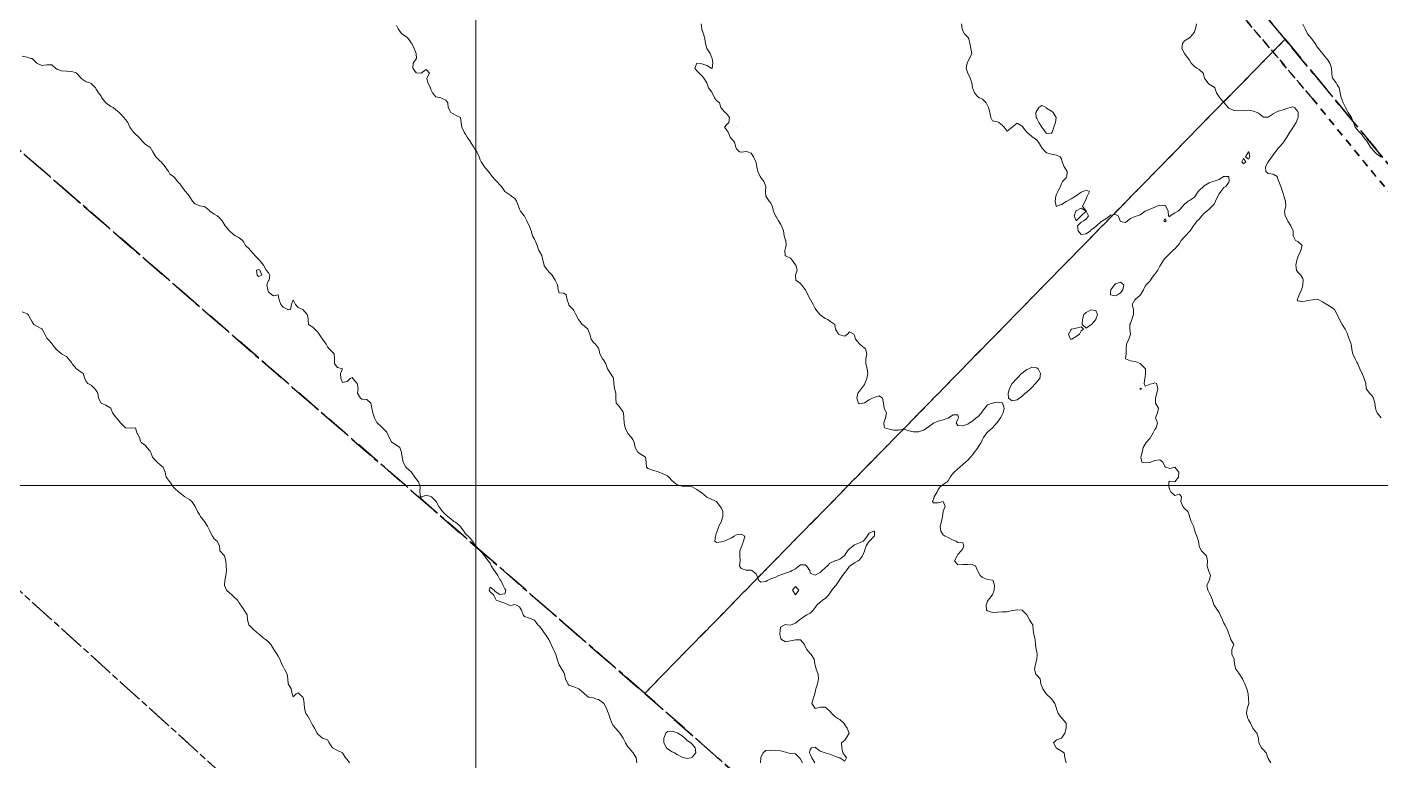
# Model space of a CAD drawing. Header units: centimetres. Extents: x 0 to 642158, y -847 to 649707.
# Drawn here: x 616421.2 to 616558.7, y 620659.4 to 620733.9 of the extents above; entities that cross this region are included whole.
import ezdxf

# ---------------------------------------------------------------- set-up
doc = ezdxf.new("R2010")
doc.units = ezdxf.units.CM
doc.header["$MEASUREMENT"] = 0
doc.linetypes.add('CENTERX2', pattern=[4, 2.5, -0.5, 0.5, -0.5])
doc.linetypes.add('JIS_02_0.7', pattern=[1.35, 0.75, -0.6])
for name, color, linetype, lineweight in [('MEV_grille', 254, 'Continuous', 9), ('WAL_parcellaire agricole', 7, 'JIS_02_0.7', 25), ('WAL_topographie 0.5', 253, 'Continuous', 20)]:
    doc.layers.add(name, color=color, linetype=linetype, lineweight=lineweight)
doc.layers.add('SPW_parcellaire cadastral', color=7, linetype='CENTERX2', lineweight=25, true_color=0xff0542)

# ---------------------------------------------------------------- blocks, each defined once
blk = doc.blocks.new('*U114')
at = {"layer": 'MEV_grille', "transparency": 33554687}
blk.add_lwpolyline([(-1338.46, 0), (1338.46, 0)], dxfattribs=at)
blk = doc.blocks.new('*U115')
at = {"layer": 'MEV_grille', "color": 0, "linetype": 'ByBlock', "lineweight": -2, "transparency": 16777216}
blk.add_blockref('*U114', (0, -1700), dxfattribs=at)
blk = doc.blocks.new('*U112')
at = {"layer": 'MEV_grille', "transparency": 33554687}
blk.add_lwpolyline([(0, 1825.48), (0, -1825.48)], dxfattribs=at)
blk = doc.blocks.new('*U113')
at = {"layer": 'MEV_grille', "color": 0, "linetype": 'ByBlock', "lineweight": -2, "transparency": 16777216}
blk.add_blockref('*U112', (1100, 0), dxfattribs=at)

msp = doc.modelspace()

# ---------------------------------------------------------------- linework, layer by layer
at = {"layer": 'SPW_parcellaire cadastral'}
for points in [[(616700.19, 620750.6), (616688.04, 620744.34), (616676.6, 620737.39), (616673.24, 620735.42), (616625.68, 620708.74), (616589.49, 620683.69), (616548.95, 620732.69), (616510.22, 620779.23), (616444.85, 620858.82)], [(616510.22, 620779.23), (616548.95, 620732.69), (616483.95, 620666.29), (616354.57, 620778.67), (616375.55, 620800.72), (616394.54, 620813.21), (616410.11, 620826.55), (616482.67, 620752.85), (616510.22, 620779.23)], [(616527.43, 620579.93), (616332.93, 620755.94), (616354.57, 620778.67), (616483.95, 620666.29), (616556.94, 620601.85), (616527.43, 620579.93)], [(616527.43, 620579.93), (616498.85, 620558.5), (616392.4, 620656.16), (616309.37, 620730.79), (616332.93, 620755.94), (616527.43, 620579.93)], [(616589.49, 620683.69), (616586.47, 620680.51), (616576.1, 620643.59), (616563.72, 620606.72), (616556.94, 620601.85), (616483.95, 620666.29), (616548.95, 620732.69), (616589.49, 620683.69)]]:
    msp.add_lwpolyline(points, dxfattribs=at)
at = {"layer": 'WAL_parcellaire agricole'}
for points in [[(616522.87, 620919.84), (616570.04, 620862.34), (616614.18, 620807.75), (616630.19, 620791.25), (616643.89, 620779.85), (616659.09, 620770.25), (616672.76, 620763.5), (616687.35, 620758.57), (616702.9, 620754.95), (616721.85, 620753.58), (616739.05, 620754.39), (616761.89, 620757.7), (616804.5, 620698.67), (616831, 620661.77), (616849.65, 620636.38), (616803.66, 620609.12), (616749.16, 620575.12), (616713.41, 620554.76), (616697.58, 620546.53), (616688.91, 620558.86), (616551.73, 620726.67), (616446.38, 620851.16), (616490.18, 620891.33), (616522.87, 620919.84)], [(616446.38, 620851.16), (616551.73, 620726.67), (616688.91, 620558.86), (616697.58, 620546.53), (616687.42, 620539.76), (616672.12, 620529.56), (616651.32, 620513.35), (616633.75, 620501.02), (616622.02, 620492.45), (616615.09, 620485.18), (616595.93, 620464.35), (616582.33, 620446.65), (616559.26, 620421.68), (616547.93, 620413.84), (616538.31, 620407.84), (616510.43, 620395.67), (616491.44, 620386.84), (616439.8, 620466.58), (616424.17, 620489.58), (616451.67, 620512.33), (616410.67, 620553.33)]]:
    msp.add_lwpolyline(points, dxfattribs=at)
at = {"layer": 'WAL_topographie 0.5'}
for points in [[(616458.75, 620734.08), (616458.93, 620733.75), (616459.25, 620733.28), (616459.28, 620733.25), (616459.75, 620732.93), (616459.95, 620732.75), (616460.25, 620732.32), (616460.31, 620732.25), (616460.54, 620731.75), (616460.75, 620731.25), (616460.75, 620731.25), (616460.78, 620730.75), (616460.75, 620730.7), (616460.44, 620730.25), (616460.42, 620729.75), (616460.75, 620729.28), (616461.25, 620729.25), (616461.75, 620729.61), (616462.11, 620729.25), (616461.83, 620728.75), (616461.93, 620728.25), (616462.2, 620727.75), (616462.25, 620727.58), (616462.4, 620727.25), (616462.75, 620726.84), (616463.25, 620726.75), (616463.25, 620726.75), (616463.75, 620726.5), (616463.95, 620726.25), (616464, 620725.75), (616464.25, 620725.25), (616464.25, 620725.25), (616464.75, 620725), (616465.25, 620724.75), (616465.25, 620724.75), (616465.31, 620724.25), (616465.39, 620723.75), (616465.63, 620723.25), (616465.75, 620723.05), (616465.92, 620722.75), (616466.25, 620722.28), (616466.27, 620722.25), (616466.6, 620721.75), (616466.75, 620721.51), (616466.92, 620721.25), (616467.13, 620720.75), (616467.25, 620720.45), (616467.34, 620720.25), (616467.67, 620719.75), (616467.75, 620719.64), (616468.09, 620719.25), (616468.25, 620719.02), (616468.46, 620718.75), (616468.75, 620718.41), (616468.94, 620718.25), (616469.25, 620717.92), (616469.42, 620717.75), (616469.75, 620717.25), (616469.75, 620717.25), (616470.25, 620716.9), (616470.43, 620716.75), (616470.75, 620716.53), (616470.93, 620716.25), (616471.13, 620715.75), (616471.25, 620715.44), (616471.34, 620715.25), (616471.72, 620714.75), (616471.75, 620714.72), (616471.99, 620714.25), (616472.21, 620713.75), (616472.25, 620713.67), (616472.42, 620713.25), (616472.57, 620712.75), (616472.75, 620712.39), (616472.83, 620712.25), (616473.02, 620711.75), (616473.2, 620711.25), (616473.25, 620711.15), (616473.5, 620710.75), (616473.62, 620710.25), (616473.73, 620709.75), (616473.75, 620709.7), (616474.08, 620709.25), (616474.25, 620709.04), (616474.54, 620708.75), (616474.75, 620708.39), (616474.84, 620708.25), (616475.1, 620707.75), (616475.16, 620707.25), (616475.25, 620706.96), (616475.75, 620706.92), (616475.97, 620706.75), (616476.06, 620706.25), (616476.23, 620705.75), (616476.25, 620705.71), (616476.68, 620705.25), (616476.75, 620705.15), (616476.94, 620704.75), (616477.23, 620704.25), (616477.25, 620704.22), (616477.6, 620703.75), (616477.75, 620703.62), (616478.17, 620703.25), (616478.25, 620703.1), (616478.39, 620702.75), (616478.51, 620702.25), (616478.75, 620701.92), (616478.95, 620701.75), (616479.25, 620701.32), (616479.29, 620701.25), (616479.38, 620700.75), (616479.66, 620700.25), (616479.75, 620700.16), (616480, 620699.75), (616480.18, 620699.25), (616480.25, 620699.14), (616480.48, 620698.75), (616480.75, 620698.35), (616480.79, 620698.25), (616480.82, 620697.75), (616480.88, 620697.25), (616481.03, 620696.75), (616481, 620696.25), (616481.06, 620695.75), (616481.25, 620695.53), (616481.5, 620695.25), (616481.75, 620694.84), (616481.78, 620694.75), (616481.82, 620694.25), (616481.87, 620693.75), (616481.97, 620693.25), (616482.19, 620692.75), (616482.25, 620692.67), (616482.61, 620692.25), (616482.75, 620692.07), (616482.89, 620691.75), (616482.99, 620691.25), (616483.25, 620690.78), (616483.29, 620690.75), (616483.75, 620690.45), (616484.03, 620690.25), (616484.1, 620689.75), (616484.14, 620689.25), (616484.25, 620689.11), (616484.75, 620688.94), (616485.25, 620688.8), (616485.39, 620688.75), (616485.75, 620688.61), (616486.25, 620688.38), (616486.4, 620688.25), (616486.75, 620687.85), (616486.88, 620687.75), (616487.25, 620687.46), (616487.75, 620687.33), (616488.25, 620687.32), (616488.75, 620687.25), (616488.75, 620687.25), (616489.25, 620686.98), (616489.59, 620686.75), (616489.75, 620686.63), (616490.22, 620686.25), (616490.25, 620686.22), (616490.75, 620685.97), (616491.25, 620685.75), (616491.25, 620685.75), (616491.62, 620685.25), (616491.75, 620685.1), (616491.89, 620684.75), (616491.88, 620684.25), (616491.75, 620683.79), (616491.74, 620683.75), (616491.48, 620683.25), (616491.3, 620682.75), (616491.25, 620682.6), (616491.12, 620682.25), (616491.07, 620681.75), (616491.25, 620681.6), (616491.75, 620681.66), (616492, 620681.75), (616492.25, 620681.84), (616492.75, 620682.08), (616493.03, 620682.25), (616493.25, 620682.38), (616493.75, 620682.45), (616494.11, 620682.25), (616493.97, 620681.75), (616493.79, 620681.25), (616493.75, 620681.1), (616493.6, 620680.75), (616493.6, 620680.25), (616493.65, 620679.75), (616493.58, 620679.25), (616493.75, 620678.95), (616494.25, 620678.81), (616494.75, 620678.78), (616494.81, 620678.75), (616495.25, 620678.43), (616495.34, 620678.25), (616495.52, 620677.75), (616495.75, 620677.56), (616496.25, 620677.65), (616496.41, 620677.75), (616496.75, 620677.91), (616497.25, 620678.1), (616497.57, 620678.25), (616497.75, 620678.32), (616498.25, 620678.49), (616498.75, 620678.66), (616498.93, 620678.75), (616499.25, 620678.93), (616499.64, 620679.25), (616499.75, 620679.32), (616500.25, 620679.32), (616500.38, 620679.25), (616500.7, 620678.75), (616500.75, 620678.5), (616501.25, 620678.3), (616501.75, 620678.55), (616501.96, 620678.75), (616502.25, 620679.03), (616502.5, 620679.25), (616502.75, 620679.51), (616503.25, 620679.73), (616503.31, 620679.75), (616503.75, 620679.91), (616504.18, 620680.25), (616504.25, 620680.32), (616504.54, 620680.75), (616504.75, 620680.97), (616505.1, 620681.25), (616505.25, 620681.36), (616505.75, 620681.56), (616506.14, 620681.75), (616506.25, 620681.88), (616506.52, 620682.25), (616506.75, 620682.56), (616507.17, 620682.75), (616507.25, 620682.76), (616507.27, 620682.75), (616507.26, 620682.25), (616507.25, 620682.23), (616506.76, 620681.75), (616506.75, 620681.74), (616506.42, 620681.25), (616506.26, 620680.75), (616506.25, 620680.73), (616506.06, 620680.25), (616505.75, 620679.84), (616505.61, 620679.75), (616505.25, 620679.53), (616504.81, 620679.25), (616504.75, 620679.2), (616504.42, 620678.75), (616504.25, 620678.57), (616504.01, 620678.25), (616503.75, 620677.86), (616503.69, 620677.75), (616503.34, 620677.25), (616503.25, 620677.14), (616502.96, 620676.75), (616502.75, 620676.47), (616502.59, 620676.25), (616502.25, 620675.91), (616502.01, 620675.75), (616501.75, 620675.54), (616501.41, 620675.25), (616501.25, 620675.02), (616501.05, 620674.75), (616500.75, 620674.43), (616500.42, 620674.25), (616500.25, 620674.15), (616499.75, 620673.82), (616499.65, 620673.75), (616499.25, 620673.43), (616498.81, 620673.25), (616498.75, 620673.22), (616498.42, 620673.25), (616498.25, 620673.27), (616498.17, 620673.25), (616497.75, 620673.03), (616497.69, 620672.75), (616497.67, 620672.25), (616497.75, 620671.86), (616497.83, 620671.75), (616498.25, 620671.51), (616498.75, 620671.61), (616499.25, 620671.73), (616499.75, 620671.72), (616500.17, 620671.25), (616500.25, 620671.06), (616500.41, 620670.75), (616500.75, 620670.35), (616500.84, 620670.25), (616501.15, 620669.75), (616501.23, 620669.25), (616501.25, 620669.17), (616501.34, 620668.75), (616501.54, 620668.25), (616501.6, 620667.75), (616501.48, 620667.25), (616501.33, 620666.75), (616501.25, 620666.42), (616501.21, 620666.25), (616501.05, 620665.75), (616500.91, 620665.25), (616501.25, 620664.75), (616501.75, 620664.88), (616502.25, 620664.88), (616502.44, 620664.75), (616502.75, 620664.49), (616502.96, 620664.25), (616503.25, 620663.94), (616503.54, 620663.75), (616503.75, 620663.62), (616504.15, 620663.25), (616504.25, 620663.08), (616504.51, 620662.75), (616504.72, 620662.25), (616504.41, 620661.75), (616504.25, 620661.54), (616503.93, 620661.25), (616503.97, 620660.75), (616504.06, 620660.25), (616504.25, 620659.98), (616504.43, 620659.75), (616504.25, 620659.39), (616503.75, 620659.73), (616503.7, 620659.75), (616503.25, 620659.91), (616502.75, 620660.1), (616502.25, 620660.25), (616502.25, 620660.25), (616501.75, 620660.42), (616501.33, 620660.75), (616501.25, 620660.82), (616500.88, 620660.75), (616500.75, 620660.58), (616500.68, 620660.25), (616500.75, 620660.12), (616500.9, 620659.75), (616501.22, 620659.25)], [(616489.69, 620734.25), (616489.73, 620733.75), (616489.75, 620733.68), (616489.91, 620733.25), (616490.06, 620732.75), (616490.11, 620732.25), (616490.25, 620731.79), (616490.27, 620731.75), (616490.59, 620731.25), (616490.75, 620730.82), (616490.79, 620730.75), (616490.87, 620730.25), (616490.8, 620729.75), (616490.75, 620729.71), (616490.69, 620729.75), (616490.25, 620730.04), (616489.75, 620730.18), (616489.25, 620730.25), (616489.04, 620729.75), (616489.25, 620729.5), (616489.48, 620729.25), (616489.75, 620728.98), (616489.96, 620728.75), (616490.25, 620728.25), (616490.25, 620728.25), (616490.42, 620727.75), (616490.75, 620727.33), (616490.79, 620727.25), (616491.04, 620726.75), (616491.25, 620726.46), (616491.53, 620726.25), (616491.66, 620725.75), (616491.75, 620725.67), (616492.13, 620725.25), (616492.25, 620725.16), (616492.57, 620724.75), (616492.47, 620724.25), (616492.25, 620724), (616492.05, 620723.75), (616492.25, 620723.5), (616492.42, 620723.25), (616492.62, 620722.75), (616492.75, 620722.57), (616493.05, 620722.25), (616493.21, 620721.75), (616493.25, 620721.58), (616493.58, 620721.25), (616493.75, 620721.22), (616494, 620721.25), (616494.25, 620721.29), (616494.38, 620721.25), (616494.75, 620721.12), (616495, 620720.75), (616495.22, 620720.25), (616495.25, 620720.17), (616495.34, 620719.75), (616495.44, 620719.25), (616495.67, 620718.75), (616495.75, 620718.65), (616496.05, 620718.25), (616496.23, 620717.75), (616496.2, 620717.25), (616496.25, 620716.75), (616496.25, 620716.75), (616496.58, 620716.25), (616496.75, 620716.04), (616496.87, 620715.75), (616497.02, 620715.25), (616497.23, 620714.75), (616497.25, 620714.72), (616497.52, 620714.25), (616497.75, 620713.9), (616497.84, 620713.75), (616498.02, 620713.25), (616498.12, 620712.75), (616498.25, 620712.31), (616498.27, 620712.25), (616498.3, 620711.75), (616498.25, 620711.5), (616498.17, 620711.25), (616498.21, 620710.75), (616498.25, 620710.72), (616498.75, 620710.48), (616498.92, 620710.25), (616499.25, 620709.8), (616499.28, 620709.75), (616499.42, 620709.25), (616499.27, 620708.75), (616499.29, 620708.25), (616499.75, 620707.88), (616499.88, 620707.75), (616500.25, 620707.29), (616500.28, 620707.25), (616500.51, 620706.75), (616500.75, 620706.31), (616500.79, 620706.25), (616501.05, 620705.75), (616501.25, 620705.37), (616501.32, 620705.25), (616501.72, 620704.75), (616501.75, 620704.72), (616502.25, 620704.35), (616502.53, 620704.25), (616502.75, 620704.07), (616503.25, 620703.75), (616503.25, 620703.75), (616503.31, 620703.25), (616503.62, 620702.75), (616503.75, 620702.67), (616504.25, 620702.54), (616504.54, 620702.75), (616504.75, 620703), (616505.17, 620702.75), (616505.25, 620702.62), (616505.34, 620702.25), (616505.75, 620701.78), (616505.79, 620701.75), (616506.25, 620701.34), (616506.35, 620701.25), (616506.5, 620700.75), (616506.41, 620700.25), (616506.38, 620699.75), (616506.52, 620699.25), (616506.59, 620698.75), (616506.48, 620698.25), (616506.3, 620697.75), (616506.25, 620697.65), (616505.97, 620697.25), (616505.75, 620696.95), (616505.59, 620696.75), (616505.48, 620696.25), (616505.64, 620695.75), (616505.75, 620695.69), (616506.08, 620695.75), (616506.25, 620695.78), (616506.75, 620696.1), (616507.06, 620696.25), (616507.25, 620696.33), (616507.75, 620696.48), (616508.1, 620696.25), (616508.19, 620695.75), (616508.24, 620695.25), (616508.25, 620695.21), (616508.5, 620694.75), (616508.4, 620694.25), (616508.25, 620693.85), (616508.21, 620693.75), (616508.25, 620693.38), (616508.29, 620693.25), (616508.75, 620693.1), (616509.25, 620693.01), (616509.75, 620693.01), (616510.25, 620693.11), (616510.75, 620692.94), (616511.25, 620692.83), (616511.75, 620692.84), (616512.25, 620693), (616512.62, 620693.25), (616512.75, 620693.34), (616513.25, 620693.71), (616513.33, 620693.75), (616513.75, 620693.93), (616514.25, 620694.05), (616514.75, 620694.23), (616514.79, 620694.25), (616515.25, 620694.57), (616515.75, 620694.55), (616515.79, 620694.25), (616515.75, 620694.11), (616515.55, 620693.75), (616515.75, 620693.48), (616516.25, 620693.43), (616516.75, 620693.62), (616516.92, 620693.75), (616517.25, 620693.95), (616517.61, 620694.25), (616517.75, 620694.36), (616518.14, 620694.75), (616518.25, 620694.94), (616518.49, 620695.25), (616518.75, 620695.59), (616519.22, 620695.75), (616519.25, 620695.76), (616519.75, 620695.86), (616520.25, 620695.77), (616520.28, 620695.75), (616520.43, 620695.25), (616520.34, 620694.75), (616520.25, 620694.58), (616520.08, 620694.25), (616519.75, 620693.83), (616519.7, 620693.75), (616519.25, 620693.25), (616519.25, 620693.25), (616518.75, 620692.81), (616518.67, 620692.75), (616518.34, 620692.25), (616518.25, 620692.07), (616518.11, 620691.75), (616517.76, 620691.25), (616517.75, 620691.23), (616517.4, 620690.75), (616517.25, 620690.55), (616517.02, 620690.25), (616516.75, 620689.96), (616516.53, 620689.75), (616516.25, 620689.52), (616515.95, 620689.25), (616515.75, 620689.07), (616515.35, 620688.75), (616515.25, 620688.64), (616514.96, 620688.25), (616514.75, 620687.87), (616514.64, 620687.75), (616514.25, 620687.48), (616513.94, 620687.25), (616513.75, 620687), (616513.65, 620686.75), (616513.33, 620686.25), (616513.25, 620686.01), (616513.17, 620685.75), (616513.25, 620685.62), (616513.75, 620685.63), (616514.25, 620685.75), (616514.25, 620685.75), (616514.25, 620685.75), (616514.45, 620685.25), (616514.25, 620684.8), (616514.24, 620684.75), (616514.17, 620684.25), (616514.09, 620683.75), (616513.94, 620683.25), (616514.01, 620682.75), (616514.25, 620682.38), (616514.44, 620682.25), (616514.75, 620682.1), (616515.25, 620681.83), (616515.58, 620681.75), (616515.75, 620681.61), (616516.25, 620681.56), (616516.36, 620681.25), (616516.25, 620680.97), (616516.07, 620680.75), (616515.75, 620680.4), (616515.66, 620680.25), (616515.4, 620679.75), (616515.75, 620679.34), (616516.25, 620679.36), (616516.75, 620679.38), (616517.25, 620679.34), (616517.54, 620679.25), (616517.73, 620678.75), (616517.75, 620678.7), (616517.99, 620678.25), (616518.25, 620678.04), (616518.75, 620677.86), (616519.25, 620677.78), (616519.31, 620677.75), (616519.47, 620677.25), (616519.42, 620676.75), (616519.25, 620676.29), (616519.23, 620676.25), (616518.8, 620675.75), (616518.75, 620675.65), (616518.6, 620675.25), (616518.65, 620674.75), (616518.75, 620674.65), (616519.25, 620674.51), (616519.75, 620674.54), (616520.25, 620674.55), (616520.75, 620674.58), (616521.25, 620674.69), (616521.55, 620674.75), (616521.75, 620674.78), (616522.25, 620674.75), (616522.25, 620674.75), (616522.75, 620674.25), (616522.75, 620674.25), (616523, 620673.75), (616523.25, 620673.39), (616523.34, 620673.25), (616523.38, 620672.75), (616523.45, 620672.25), (616523.6, 620671.75), (616523.63, 620671.25), (616523.7, 620670.75), (616523.75, 620670.5), (616523.8, 620670.25), (616523.75, 620669.75), (616523.75, 620669.75), (616523.61, 620669.25), (616523.52, 620668.75), (616523.64, 620668.25), (616523.75, 620668.12), (616524.09, 620667.75), (616524.17, 620667.25), (616524.25, 620667), (616524.37, 620666.75), (616524.71, 620666.25), (616524.75, 620666.2), (616525.23, 620665.75), (616525.25, 620665.73), (616525.58, 620665.25), (616525.74, 620664.75), (616525.75, 620664.72), (616525.93, 620664.25), (616526.25, 620663.82), (616526.33, 620663.75), (616526.75, 620663.25), (616526.75, 620663.25), (616526.75, 620662.75), (616526.75, 620662.75), (616526.59, 620662.25), (616526.25, 620661.75), (616526.25, 620661.75), (616525.75, 620661.57), (616525.45, 620661.25), (616525.71, 620660.75), (616525.75, 620660.71), (616526.25, 620660.43), (616526.54, 620660.25), (616526.59, 620659.75), (616526.74, 620659.25)], [(616516.1, 620734.25), (616516.17, 620733.75), (616516.25, 620733.55), (616516.42, 620733.25), (616516.75, 620732.9), (616516.86, 620732.75), (616516.94, 620732.25), (616517.05, 620731.75), (616517.14, 620731.25), (616516.92, 620730.75), (616516.75, 620730.44), (616516.68, 620730.25), (616516.58, 620729.75), (616516.75, 620729.25), (616516.75, 620729.25), (616517, 620728.75), (616517.17, 620728.25), (616517.23, 620727.75), (616517.25, 620727.69), (616517.44, 620727.25), (616517.75, 620726.86), (616517.94, 620726.75), (616518.25, 620726.61), (616518.61, 620726.25), (616518.75, 620725.97), (616518.86, 620725.75), (616518.99, 620725.25), (616519.07, 620724.75), (616519.25, 620724.42), (616519.75, 620724.3), (616519.89, 620724.25), (616520.25, 620723.97), (616520.43, 620723.75), (616520.75, 620723.36), (616521.25, 620723.75), (616521.25, 620723.75), (616521.75, 620724.17), (616522.25, 620723.87), (616522.33, 620723.75), (616522.75, 620723.25), (616522.75, 620723.25), (616523.25, 620722.83), (616523.36, 620722.75), (616523.75, 620722.44), (616523.92, 620722.25), (616524.22, 620721.75), (616524.25, 620721.67), (616524.62, 620721.25), (616524.75, 620721.16), (616525.25, 620721.01), (616525.75, 620720.92), (616526.14, 620720.75), (616526.25, 620720.55), (616526.33, 620720.25), (616526.54, 620719.75), (616526.75, 620719.44), (616526.84, 620719.25), (616526.79, 620718.75), (616526.75, 620718.63), (616526.37, 620718.25), (616526.25, 620718.04), (616526.17, 620717.75), (616525.9, 620717.25), (616525.75, 620716.97), (616525.68, 620716.75), (616525.61, 620716.25), (616525.73, 620715.75), (616525.75, 620715.74), (616525.79, 620715.75), (616526.25, 620715.93), (616526.75, 620716.22), (616526.8, 620716.25), (616527.25, 620716.48), (616527.69, 620716.75), (616527.75, 620716.79), (616528.25, 620717.17), (616528.47, 620717.25), (616528.75, 620717.37), (616529.11, 620717.25), (616528.88, 620716.75), (616528.75, 620716.48), (616528.65, 620716.25), (616528.39, 620715.75), (616528.75, 620715.25), (616528.75, 620715.25), (616529, 620714.75), (616528.75, 620714.42), (616528.5, 620714.25), (616528.25, 620714.11), (616527.89, 620713.75), (616527.95, 620713.25), (616528.25, 620712.86), (616528.75, 620712.93), (616529.19, 620713.25), (616529.25, 620713.3), (616529.75, 620713.69), (616529.8, 620713.75), (616530.25, 620714.16), (616530.41, 620714.25), (616530.75, 620714.45), (616531.15, 620714.75), (616531.25, 620714.83), (616531.75, 620714.91), (616532.01, 620714.75), (616532.22, 620714.25), (616532.25, 620714.18), (616532.75, 620714.09), (616532.95, 620714.25), (616533.25, 620714.49), (616533.75, 620714.69), (616533.94, 620714.75), (616534.25, 620714.87), (616534.75, 620715.24), (616534.78, 620715.25), (616535.25, 620715.43), (616535.75, 620715.65), (616535.98, 620715.75), (616536.25, 620715.84), (616536.75, 620715.81), (616536.84, 620715.75), (616537.1, 620715.25), (616537.11, 620714.75), (616537.25, 620714.68), (616537.29, 620714.75), (616537.75, 620715.08), (616538.09, 620715.25), (616538.25, 620715.36), (616538.59, 620715.75), (616538.75, 620715.94), (616539.13, 620716.25), (616539.25, 620716.33), (616539.75, 620716.65), (616539.84, 620716.75), (616540.15, 620717.25), (616540.25, 620717.34), (616540.68, 620717.75), (616540.75, 620717.81), (616541.25, 620718.13), (616541.62, 620718.25), (616541.75, 620718.3), (616542.25, 620718.44), (616542.71, 620718.75), (616542.75, 620718.77), (616543.25, 620718.76), (616543.26, 620718.75), (616543.29, 620718.25), (616543.25, 620718.17), (616542.93, 620717.75), (616542.75, 620717.64), (616542.44, 620717.25), (616542.25, 620717.01), (616542.14, 620716.75), (616541.9, 620716.25), (616541.75, 620715.96), (616541.56, 620715.75), (616541.25, 620715.44), (616541, 620715.25), (616540.75, 620715.02), (616540.5, 620714.75), (616540.25, 620714.44), (616540.04, 620714.25), (616539.75, 620713.89), (616539.66, 620713.75), (616539.31, 620713.25), (616539.25, 620713.18), (616538.86, 620712.75), (616538.75, 620712.64), (616538.42, 620712.25), (616538.25, 620711.97), (616538.08, 620711.75), (616537.75, 620711.4), (616537.57, 620711.25), (616537.25, 620710.93), (616537.06, 620710.75), (616536.75, 620710.42), (616536.62, 620710.25), (616536.32, 620709.75), (616536.25, 620709.64), (616536.03, 620709.25), (616535.75, 620708.86), (616535.64, 620708.75), (616535.31, 620708.25), (616535.25, 620708.17), (616534.84, 620707.75), (616534.75, 620707.64), (616534.6, 620707.25), (616534.29, 620706.75), (616534.25, 620706.7), (616533.75, 620706.28), (616533.72, 620706.25), (616533.45, 620705.75), (616533.57, 620705.25), (616533.58, 620704.75), (616533.4, 620704.25), (616533.25, 620703.85), (616533.2, 620703.75), (616533.2, 620703.25), (616533.25, 620702.75), (616533.25, 620702.75), (616533.25, 620702.75), (616533.11, 620702.25), (616532.87, 620701.75), (616532.81, 620701.25), (616532.81, 620700.75), (616532.75, 620700.25), (616533.25, 620700.03), (616533.75, 620699.97), (616534.25, 620699.78), (616534.28, 620699.75), (616534.75, 620699.28), (616534.78, 620699.25), (616534.8, 620698.75), (616534.75, 620698.42), (616534.73, 620698.25), (616534.64, 620697.75), (616534.75, 620697.46), (616535.25, 620697.68), (616535.55, 620697.75), (616535.75, 620697.8), (616535.89, 620697.75), (616536.03, 620697.25), (616535.93, 620696.75), (616535.8, 620696.25), (616535.79, 620695.75), (616536.11, 620695.25), (616536.02, 620694.75), (616535.79, 620694.25), (616535.99, 620693.75), (616535.88, 620693.25), (616535.75, 620693.06), (616535.55, 620692.75), (616535.3, 620692.25), (616535.25, 620692.18), (616534.85, 620691.75), (616534.75, 620691.6), (616534.56, 620691.25), (616534.46, 620690.75), (616534.3, 620690.25), (616534.42, 620689.75), (616534.75, 620689.7), (616535.25, 620689.72), (616535.33, 620689.75), (616535.75, 620689.93), (616536.25, 620690), (616536.54, 620689.75), (616536.75, 620689.32), (616536.83, 620689.25), (616537.25, 620689.1), (616537.75, 620689.25), (616537.75, 620689.25), (616537.75, 620689.25), (616538.16, 620688.75), (616538.15, 620688.25), (616537.75, 620687.75), (616537.75, 620687.75), (616537.75, 620687.75), (616537.25, 620687.83), (616537.17, 620687.75), (616537.15, 620687.25), (616537.25, 620686.94), (616537.37, 620686.75), (616537.75, 620686.37), (616538.25, 620686.5), (616538.45, 620686.25), (616538.38, 620685.75), (616538.57, 620685.25), (616538.75, 620685.07), (616539.1, 620684.75), (616539.25, 620684.32), (616539.27, 620684.25), (616539.42, 620683.75), (616539.67, 620683.25), (616539.75, 620682.92), (616539.8, 620682.75), (616540.01, 620682.25), (616540.16, 620681.75), (616540.24, 620681.25), (616540.25, 620681.2), (616540.46, 620680.75), (616540.75, 620680.5), (616540.97, 620680.25), (616541.09, 620679.75), (616541.06, 620679.25), (616541.18, 620678.75), (616541.25, 620678.58), (616541.39, 620678.25), (616541.25, 620677.75), (616541.25, 620677.75), (616541.01, 620677.25), (616541.12, 620676.75), (616541.25, 620676.51), (616541.38, 620676.25), (616541.59, 620675.75), (616541.74, 620675.25), (616541.75, 620675.23), (616542.1, 620674.75), (616542.25, 620674.51), (616542.38, 620674.25), (616542.59, 620673.75), (616542.75, 620673.4), (616542.83, 620673.25), (616543.1, 620672.75), (616543.25, 620672.33), (616543.28, 620672.25), (616543.44, 620671.75), (616543.75, 620671.25), (616543.75, 620671.25), (616543.75, 620671.25), (616543.56, 620670.75), (616543.56, 620670.25), (616543.75, 620669.87), (616543.79, 620669.75), (616543.82, 620669.25), (616543.97, 620668.75), (616544.25, 620668.35), (616544.33, 620668.25), (616544.62, 620667.75), (616544.75, 620667.52), (616544.88, 620667.25), (616545.06, 620666.75), (616545.22, 620666.25), (616545.25, 620665.75), (616545.25, 620665.75), (616545.28, 620665.25), (616545.25, 620665.15), (616545.12, 620664.75), (616545.03, 620664.25), (616545.18, 620663.75), (616545.25, 620663.59), (616545.46, 620663.25), (616545.7, 620662.75), (616545.75, 620662.67), (616546.08, 620662.25), (616546.25, 620661.75), (616546.25, 620661.75), (616546.3, 620661.25), (616546.57, 620660.75), (616546.75, 620660.55), (616547.04, 620660.25), (616547.22, 620659.75), (616547.25, 620659.68), (616547.51, 620659.25)], [(616539.95, 620734.25), (616539.86, 620733.75), (616539.75, 620733.46), (616539.63, 620733.25), (616539.25, 620732.83), (616539.07, 620732.75), (616538.75, 620732.52), (616538.56, 620732.25), (616538.49, 620731.75), (616538.75, 620731.25), (616538.75, 620731.25), (616539.12, 620730.75), (616539.25, 620730.56), (616539.41, 620730.25), (616539.75, 620729.93), (616539.99, 620729.75), (616540.25, 620729.62), (616540.64, 620729.25), (616540.75, 620728.88), (616540.78, 620728.75), (616541.12, 620728.25), (616541.25, 620728.14), (616541.75, 620727.84), (616541.82, 620727.75), (616542, 620727.25), (616542.25, 620726.86), (616542.34, 620726.75), (616542.75, 620726.28), (616542.78, 620726.25), (616543.17, 620725.75), (616543.25, 620725.68), (616543.75, 620725.46), (616544.25, 620725.42), (616544.75, 620725.46), (616545.25, 620725.49), (616545.75, 620725.4), (616546.14, 620725.25), (616546.25, 620725.19), (616546.75, 620724.77), (616547.25, 620724.77), (616547.75, 620725.12), (616547.99, 620725.25), (616548.25, 620725.38), (616548.75, 620725.52), (616549.25, 620725.68), (616549.48, 620725.75), (616549.75, 620725.83), (616549.92, 620725.75), (616550.25, 620725.37), (616550.28, 620725.25), (616550.27, 620724.75), (616550.25, 620724.69), (616550.08, 620724.25), (616549.78, 620723.75), (616549.75, 620723.71), (616549.43, 620723.25), (616549.25, 620722.93), (616549.14, 620722.75), (616548.8, 620722.25), (616548.75, 620722.19), (616548.35, 620721.75), (616548.25, 620721.63), (616547.97, 620721.25), (616547.75, 620720.95), (616547.62, 620720.75), (616547.25, 620720.26), (616547.24, 620720.25), (616546.97, 620719.75), (616546.99, 620719.25), (616547.25, 620719.06), (616547.75, 620718.98), (616548.14, 620718.75), (616548.25, 620718.42), (616548.31, 620718.25), (616548.52, 620717.75), (616548.68, 620717.25), (616548.75, 620717.04), (616548.84, 620716.75), (616548.99, 620716.25), (616549.03, 620715.75), (616548.89, 620715.25), (616548.98, 620714.75), (616549.24, 620714.25), (616549.25, 620714.23), (616549.53, 620713.75), (616549.75, 620713.3), (616549.77, 620713.25), (616549.78, 620712.75), (616550.02, 620712.25), (616550.25, 620712.16), (616550.7, 620711.75), (616550.54, 620711.25), (616550.32, 620710.75), (616550.25, 620710.56), (616550.14, 620710.25), (616550.04, 620709.75), (616550.1, 620709.25), (616550.25, 620709.06), (616550.55, 620708.75), (616550.75, 620708.4), (616550.8, 620708.25), (616550.76, 620707.75), (616550.75, 620707.72), (616550.61, 620707.25), (616550.4, 620706.75), (616550.25, 620706.37), (616550.2, 620706.25), (616550.25, 620706.12), (616550.75, 620706.03), (616551.25, 620706.17), (616551.75, 620706.25), (616551.75, 620706.25), (616552.25, 620706.29), (616552.39, 620706.25), (616552.75, 620706.05), (616553.18, 620705.75), (616553.25, 620705.72), (616553.75, 620705.44), (616553.96, 620705.25), (616554.25, 620704.75), (616554.25, 620704.75), (616554.47, 620704.25), (616554.75, 620703.75), (616554.75, 620703.75), (616555.06, 620703.25), (616555.25, 620702.85), (616555.29, 620702.75), (616555.46, 620702.25), (616555.67, 620701.75), (616555.73, 620701.25), (616555.75, 620701.19), (616555.85, 620700.75), (616556.08, 620700.25), (616556.25, 620699.91), (616556.33, 620699.75), (616556.55, 620699.25), (616556.75, 620698.81), (616556.78, 620698.75), (616556.98, 620698.25), (616557.16, 620697.75), (616557.2, 620697.25), (616557.25, 620697.15), (616557.54, 620696.75), (616557.75, 620696.52), (616557.93, 620696.25), (616558.06, 620695.75), (616558.14, 620695.25), (616558.25, 620694.89), (616558.3, 620694.75), (616558.71, 620694.25)], [(616550.75, 620734.22), (616551.01, 620733.75), (616551.24, 620733.25), (616551.25, 620733.24), (616551.67, 620732.75), (616551.75, 620732.63), (616552.01, 620732.25), (616552.25, 620731.86), (616552.35, 620731.75), (616552.74, 620731.25), (616552.75, 620731.23), (616553.15, 620730.75), (616553.25, 620730.65), (616553.51, 620730.25), (616553.67, 620729.75), (616553.69, 620729.25), (616553.75, 620728.81), (616553.77, 620728.75), (616554.14, 620728.25), (616554.25, 620728.06), (616554.44, 620727.75), (616554.54, 620727.25), (616554.65, 620726.75), (616554.75, 620726.5), (616554.87, 620726.25), (616555.09, 620725.75), (616555.25, 620725.45), (616555.36, 620725.25), (616555.71, 620724.75), (616555.75, 620724.65), (616555.9, 620724.25), (616556.07, 620723.75), (616556.25, 620723.57), (616556.5, 620723.25), (616556.75, 620723.03), (616556.92, 620722.75), (616557.25, 620722.34), (616557.31, 620722.25), (616557.64, 620721.75), (616557.75, 620721.6), (616558.05, 620721.25), (616558.25, 620721.05), (616558.68, 620720.75), (616558.75, 620720.71)], [(616420.75, 620730.98), (616421.25, 620730.87), (616421.62, 620730.75), (616421.75, 620730.72), (616422.25, 620730.25), (616422.25, 620730.25), (616422.75, 620730.02), (616423.25, 620730.11), (616423.75, 620730.11), (616424.13, 620729.75), (616424.25, 620729.66), (616424.75, 620729.49), (616425.25, 620729.46), (616425.75, 620729.43), (616426.25, 620729.27), (616426.27, 620729.25), (616426.72, 620728.75), (616426.75, 620728.71), (616427.25, 620728.38), (616427.6, 620728.25), (616427.75, 620728.19), (616428.19, 620727.75), (616428.25, 620727.63), (616428.5, 620727.25), (616428.75, 620726.92), (616428.84, 620726.75), (616429.23, 620726.25), (616429.25, 620726.23), (616429.75, 620725.87), (616429.97, 620725.75), (616430.25, 620725.53), (616430.59, 620725.25), (616430.75, 620725.09), (616431.06, 620724.75), (616431.25, 620724.54), (616431.46, 620724.25), (616431.68, 620723.75), (616431.75, 620723.66), (616432.06, 620723.25), (616432.25, 620723.06), (616432.58, 620722.75), (616432.75, 620722.54), (616433.03, 620722.25), (616433.25, 620722), (616433.71, 620721.75), (616433.75, 620721.72), (616434.02, 620721.25), (616434.25, 620720.85), (616434.33, 620720.75), (616434.75, 620720.33), (616434.84, 620720.25), (616435.25, 620719.75), (616435.25, 620719.75), (616435.6, 620719.25), (616435.75, 620719), (616436.1, 620718.75), (616436.25, 620718.63), (616436.53, 620718.25), (616436.75, 620718.03), (616436.96, 620717.75), (616437.25, 620717.31), (616437.32, 620717.25), (616437.73, 620716.75), (616437.75, 620716.72), (616438.04, 620716.25), (616438.25, 620716.01), (616438.75, 620715.79), (616439, 620715.75), (616439.25, 620715.71), (616439.75, 620715.3), (616439.8, 620715.25), (616440.25, 620714.92), (616440.55, 620714.75), (616440.75, 620714.59), (616441.06, 620714.25), (616441.25, 620713.92), (616441.37, 620713.75), (616441.75, 620713.29), (616441.8, 620713.25), (616442.25, 620712.83), (616442.42, 620712.75), (616442.75, 620712.57), (616443.1, 620712.25), (616443.25, 620712.1), (616443.43, 620711.75), (616443.75, 620711.45), (616443.93, 620711.25), (616444.25, 620710.88), (616444.36, 620710.75), (616444.75, 620710.35), (616444.83, 620710.25), (616445.25, 620709.75), (616445.25, 620709.75), (616445.5, 620709.25), (616445.75, 620708.97), (616445.88, 620708.75), (616445.81, 620708.25), (616445.75, 620708.2), (616445.6, 620707.75), (616445.68, 620707.25), (616445.75, 620707.04), (616446.08, 620706.75), (616446.25, 620706.65), (616446.75, 620706.75), (616446.75, 620706.75), (616446.75, 620706.75), (616446.85, 620706.25), (616447.01, 620705.75), (616447.25, 620705.48), (616447.71, 620705.25), (616447.75, 620705.22), (616448, 620705.25), (616448.1, 620705.75), (616448.25, 620706.25), (616448.25, 620706.25), (616448.25, 620706.25), (616448.5, 620705.75), (616448.75, 620705.45), (616449.25, 620705.25), (616449.25, 620705.25), (616449.69, 620704.75), (616449.75, 620704.5), (616449.78, 620704.25), (616449.81, 620703.75), (616450.25, 620703.46), (616450.46, 620703.25), (616450.75, 620702.96), (616450.9, 620702.75), (616451.25, 620702.25), (616451.25, 620702.25), (616451.61, 620701.75), (616451.75, 620701.48), (616451.91, 620701.25), (616452.25, 620700.91), (616452.41, 620700.75), (616452.46, 620700.25), (616452.45, 620699.75), (616452.75, 620699.38), (616453.25, 620699.25), (616453.25, 620699.25), (616453.25, 620699.25), (616453.07, 620698.75), (616453.09, 620698.25), (616453.25, 620697.86), (616453.75, 620697.95), (616454.05, 620698.25), (616454.25, 620698.35), (616454.32, 620698.25), (616454.75, 620697.75), (616454.75, 620697.75), (616454.84, 620697.25), (616454.79, 620696.75), (616455.1, 620696.25), (616455.25, 620696.15), (616455.75, 620696.11), (616456.14, 620695.75), (616456.25, 620695.25), (616456.25, 620695.25), (616456.34, 620694.75), (616456.53, 620694.25), (616456.75, 620693.78), (616456.77, 620693.75), (616457.25, 620693.3), (616457.34, 620693.25), (616457.75, 620692.82), (616457.81, 620692.75), (616458.01, 620692.25), (616458.25, 620691.81), (616458.32, 620691.75), (616458.75, 620691.49), (616459.07, 620691.25), (616459.25, 620690.75), (616459.25, 620690.75), (616459.31, 620690.25), (616459.41, 620689.75), (616459.7, 620689.25), (616459.75, 620689.19), (616460.25, 620688.77), (616460.27, 620688.75), (616460.62, 620688.25), (616460.75, 620688.08), (616460.97, 620687.75), (616461.16, 620687.25), (616461.11, 620686.75), (616461.18, 620686.25), (616461.25, 620686.18), (616461.33, 620686.25), (616461.75, 620686.41), (616462.25, 620686.29), (616462.29, 620686.25), (616462.75, 620685.79), (616462.79, 620685.75), (616463.05, 620685.25), (616463.25, 620684.98), (616463.41, 620684.75), (616463.75, 620684.41), (616463.96, 620684.25), (616464.25, 620684.02), (616464.58, 620683.75), (616464.75, 620683.66), (616465.2, 620683.25), (616465.25, 620683.2), (616465.57, 620682.75), (616465.75, 620682.49), (616466.01, 620682.25), (616466.25, 620682), (616466.47, 620681.75), (616466.75, 620681.3), (616466.78, 620681.25), (616467.25, 620680.78), (616467.28, 620680.75), (616467.68, 620680.25), (616467.75, 620680.15), (616468.07, 620679.75), (616468.25, 620679.5), (616468.36, 620679.25), (616468.67, 620678.75), (616468.75, 620678.67), (616469.05, 620678.25), (616469.25, 620677.86), (616469.34, 620677.75), (616469.58, 620677.25), (616469.75, 620676.9), (616469.84, 620676.75), (616469.75, 620676.38), (616469.25, 620676.32), (616468.75, 620676.62), (616468.65, 620676.75), (616468.25, 620677.08), (616468.17, 620676.75), (616468.25, 620676.61), (616468.63, 620676.25), (616468.75, 620675.95), (616468.86, 620675.75), (616469.25, 620675.6), (616469.75, 620675.46), (616470.17, 620675.25), (616470.25, 620675.22), (616470.5, 620675.25), (616470.75, 620675.31), (616470.92, 620675.25), (616471.25, 620675.08), (616471.45, 620674.75), (616471.61, 620674.25), (616471.75, 620674.08), (616472.25, 620673.93), (616472.67, 620673.75), (616472.75, 620673.72), (616473.11, 620673.25), (616473.25, 620673.11), (616473.52, 620672.75), (616473.75, 620672.44), (616473.88, 620672.25), (616474.21, 620671.75), (616474.25, 620671.69), (616474.45, 620671.25), (616474.67, 620670.75), (616474.75, 620670.59), (616474.92, 620670.25), (616475.07, 620669.75), (616475.23, 620669.25), (616475.25, 620669.2), (616475.54, 620668.75), (616475.75, 620668.41), (616475.82, 620668.25), (616475.91, 620667.75), (616476.13, 620667.25), (616476.25, 620667.13), (616476.75, 620666.95), (616477.25, 620666.76), (616477.27, 620666.75), (616477.75, 620666.32), (616477.82, 620666.25), (616478.25, 620665.89), (616478.75, 620665.82), (616478.94, 620665.75), (616479.25, 620665.65), (616479.75, 620665.29), (616479.79, 620665.25), (616480.06, 620664.75), (616480.25, 620664.3), (616480.27, 620664.25), (616480.44, 620663.75), (616480.62, 620663.25), (616480.75, 620663.04), (616480.97, 620662.75), (616481.25, 620662.45), (616481.42, 620662.25), (616481.75, 620661.75), (616481.75, 620661.75), (616482, 620661.25), (616482.25, 620660.86), (616482.34, 620660.75), (616482.75, 620660.27), (616482.78, 620660.25), (616483.07, 620659.75), (616483.16, 620659.25)], [(616525.32, 620723.25), (616525.25, 620723.14), (616524.75, 620723.11), (616524.63, 620723.25), (616524.27, 620723.75), (616524.25, 620723.78), (616523.96, 620724.25), (616523.75, 620724.65), (616523.69, 620724.75), (616523.67, 620725.25), (616523.75, 620725.42), (616523.95, 620725.75), (616524.25, 620725.95), (616524.7, 620725.75), (616524.75, 620725.71), (616525.25, 620725.38), (616525.41, 620725.25), (616525.73, 620724.75), (616525.64, 620724.25), (616525.48, 620723.75), (616525.32, 620723.25)], [(616493.25, 620723.75), (616493.25, 620723.75), (616493.25, 620723.75), (616493.25, 620723.75), (616493.25, 620723.75)], [(616544.98, 620720.25), (616544.75, 620720.03), (616544.57, 620720.25), (616544.75, 620720.58), (616544.98, 620720.25)], [(616545.37, 620720.75), (616545.25, 620720.53), (616544.94, 620720.75), (616545.24, 620721.25), (616545.25, 620721.26), (616545.28, 620721.25), (616545.37, 620720.75)], [(616529.25, 620717.75), (616529.25, 620717.75), (616529.25, 620717.75), (616529.25, 620717.75), (616529.25, 620717.75)], [(616527.75, 620714.25), (616528.25, 620714.75), (616528.25, 620714.75), (616528.75, 620715.25), (616528.25, 620715.54), (616527.75, 620715.27), (616527.73, 620715.25), (616527.53, 620714.75), (616527.75, 620714.25)], [(616536.75, 620714.16), (616536.87, 620714.25), (616536.75, 620714.46), (616536.66, 620714.25), (616536.75, 620714.16)], [(616444.75, 620708.62), (616445.08, 620708.75), (616444.89, 620709.25), (616444.75, 620709.33), (616444.55, 620709.25), (616444.59, 620708.75), (616444.75, 620708.62)], [(616531.95, 620706.75), (616531.75, 620706.65), (616531.25, 620706.73), (616531.24, 620706.75), (616531.25, 620706.94), (616531.27, 620707.25), (616531.64, 620707.75), (616531.75, 620707.85), (616532.25, 620708.04), (616532.6, 620707.75), (616532.48, 620707.25), (616532.25, 620706.96), (616531.95, 620706.75)], [(616420.75, 620705.03), (616421.25, 620704.81), (616421.35, 620704.75), (616421.63, 620704.25), (616421.75, 620704), (616421.92, 620703.75), (616422.25, 620703.56), (616422.75, 620703.28), (616422.79, 620703.25), (616423.04, 620702.75), (616423.25, 620702.34), (616423.34, 620702.25), (616423.75, 620701.8), (616423.8, 620701.75), (616424.16, 620701.25), (616424.25, 620701.17), (616424.75, 620700.75), (616424.75, 620700.75), (616425.25, 620700.5), (616425.46, 620700.25), (616425.75, 620699.89), (616425.82, 620699.75), (616426.25, 620699.25), (616426.25, 620699.25), (616426.75, 620698.9), (616426.94, 620698.75), (616427.11, 620698.25), (616427.25, 620697.95), (616427.42, 620697.75), (616427.75, 620697.58), (616428.08, 620697.25), (616428.25, 620697.05), (616428.42, 620696.75), (616428.5, 620696.25), (616428.75, 620695.75), (616428.75, 620695.75), (616429.25, 620695.54), (616429.75, 620695.25), (616429.75, 620695.25), (616429.93, 620694.75), (616430.25, 620694.32), (616430.32, 620694.25), (616430.72, 620693.75), (616430.75, 620693.72), (616431.22, 620693.25), (616431.25, 620693.23), (616431.75, 620693.21), (616432.25, 620693.25), (616432.25, 620693.25), (616432.25, 620693.25), (616432.39, 620692.75), (616432.66, 620692.25), (616432.75, 620691.88), (616432.83, 620691.75), (616433.25, 620691.44), (616433.4, 620691.25), (616433.75, 620690.86), (616433.81, 620690.75), (616433.99, 620690.25), (616434.25, 620689.97), (616434.45, 620689.75), (616434.75, 620689.49), (616435.06, 620689.25), (616435.25, 620688.75), (616435.25, 620688.75), (616435.35, 620688.25), (616435.75, 620687.75), (616435.75, 620687.75), (616436.09, 620687.25), (616436.25, 620687.08), (616436.62, 620686.75), (616436.75, 620686.63), (616437.25, 620686.25), (616437.25, 620686.25), (616437.75, 620685.96), (616437.96, 620685.75), (616438.25, 620685.35), (616438.3, 620685.25), (616438.55, 620684.75), (616438.75, 620684.44), (616438.85, 620684.25), (616439.25, 620683.75), (616439.25, 620683.75), (616439.56, 620683.25), (616439.75, 620682.87), (616439.8, 620682.75), (616440.08, 620682.25), (616440.25, 620681.99), (616440.53, 620681.75), (616440.75, 620681.31), (616440.78, 620681.25), (616440.8, 620680.75), (616441.25, 620680.3), (616441.28, 620680.25), (616441.41, 620679.75), (616441.46, 620679.25), (616441.48, 620678.75), (616441.41, 620678.25), (616441.31, 620677.75), (616441.27, 620677.25), (616441.5, 620676.75), (616441.75, 620676.54), (616442.07, 620676.25), (616442.25, 620676.08), (616442.61, 620675.75), (616442.75, 620675.52), (616442.94, 620675.25), (616443.25, 620674.8), (616443.29, 620674.75), (616443.58, 620674.25), (616443.63, 620673.75), (616443.75, 620673.25), (616443.75, 620673.25), (616444.25, 620672.75), (616444.25, 620672.75), (616444.75, 620672.34), (616444.83, 620672.25), (616445.25, 620671.89), (616445.44, 620671.75), (616445.75, 620671.51), (616445.99, 620671.25), (616446.25, 620670.82), (616446.29, 620670.75), (616446.64, 620670.25), (616446.75, 620670.08), (616446.91, 620669.75), (616447.12, 620669.25), (616447.25, 620669), (616447.38, 620668.75), (616447.65, 620668.25), (616447.71, 620667.75), (616447.75, 620667.25), (616447.75, 620667.25), (616448.06, 620666.75), (616448.15, 620666.25), (616448.25, 620665.95), (616448.55, 620666.25), (616448.75, 620666.33), (616448.86, 620666.25), (616449.25, 620665.9), (616449.3, 620665.75), (616449.38, 620665.25), (616449.4, 620664.75), (616449.56, 620664.25), (616449.75, 620663.98), (616449.89, 620663.75), (616450.11, 620663.25), (616450.25, 620663.04), (616450.44, 620662.75), (616450.7, 620662.25), (616450.75, 620662.14), (616451.25, 620661.75), (616451.25, 620661.75), (616451.75, 620661.58), (616451.92, 620661.25), (616452.25, 620660.75), (616452.25, 620660.75), (616452.75, 620660.5), (616453.25, 620660.25), (616453.25, 620660.25), (616453.58, 620659.75), (616453.75, 620659.56), (616453.99, 620659.25)], [(616529.29, 620703.75), (616529.25, 620703.71), (616528.75, 620703.37), (616528.37, 620703.75), (616528.4, 620704.25), (616528.52, 620704.75), (616528.75, 620704.96), (616529.25, 620705.21), (616529.75, 620705.15), (616529.9, 620704.75), (616529.75, 620704.28), (616529.74, 620704.25), (616529.29, 620703.75)], [(616527.3, 620702.25), (616527.25, 620702.23), (616527.19, 620702.25), (616526.96, 620702.75), (616527.25, 620703.24), (616527.28, 620703.25), (616527.75, 620703.36), (616528.25, 620703.48), (616528.48, 620703.25), (616528.25, 620703.08), (616528.08, 620702.75), (616527.75, 620702.5), (616527.3, 620702.25)], [(616521.98, 620696.25), (616521.75, 620696.08), (616521.25, 620695.99), (616520.88, 620696.25), (616520.84, 620696.75), (616520.97, 620697.25), (616521.25, 620697.74), (616521.25, 620697.75), (616521.71, 620698.25), (616521.75, 620698.28), (616522.2, 620698.75), (616522.25, 620698.8), (616522.75, 620699.17), (616522.93, 620699.25), (616523.25, 620699.39), (616523.75, 620699.35), (616523.88, 620699.25), (616524.14, 620698.75), (616524.05, 620698.25), (616523.75, 620697.9), (616523.61, 620697.75), (616523.25, 620697.35), (616523.16, 620697.25), (616522.75, 620696.86), (616522.57, 620696.75), (616522.25, 620696.46), (616521.98, 620696.25)], [(616534.25, 620697.15), (616534.38, 620697.25), (616534.25, 620697.28), (616534.23, 620697.25), (616534.25, 620697.15)], [(616499.25, 620676.3), (616499.58, 620676.75), (616499.25, 620677.13), (616498.95, 620676.75), (616499.25, 620676.3)], [(616488.62, 620659.75), (616488.25, 620659.66), (616487.97, 620659.75), (616487.75, 620659.81), (616487.25, 620660.09), (616486.98, 620660.25), (616486.75, 620660.37), (616486.25, 620660.66), (616486.16, 620660.75), (616485.89, 620661.25), (616485.9, 620661.75), (616486.1, 620662.25), (616486.25, 620662.43), (616486.75, 620662.44), (616487.25, 620662.28), (616487.3, 620662.25), (616487.75, 620661.97), (616488.01, 620661.75), (616488.25, 620661.52), (616488.63, 620661.25), (616488.75, 620661.12), (616489.06, 620660.75), (616489.15, 620660.25), (616488.75, 620659.8), (616488.62, 620659.75)], [(616499.97, 620659.25), (616499.75, 620659.6), (616499.66, 620659.75), (616499.25, 620660.14), (616498.75, 620660.19), (616498.47, 620660.25), (616498.25, 620660.31), (616497.75, 620660.47), (616497.25, 620660.49), (616496.75, 620660.51), (616496.25, 620660.48), (616495.96, 620660.25), (616495.75, 620659.81), (616495.73, 620659.75), (616495.69, 620659.25)]]:
    msp.add_lwpolyline(points, dxfattribs=at)

# ---------------------------------------------------------------- block references
at = {"layer": 'MEV_grille', "transparency": 33554687}
for name, p in [('*U113', (615366.81, 620593.64)), ('*U115', (616669.48, 622387.38))]:
    msp.add_blockref(name, p, dxfattribs=at)

doc.saveas('drawing.dxf')
